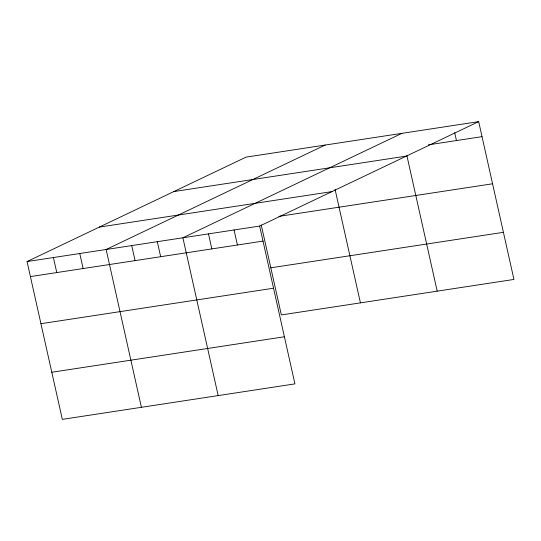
<?xml version="1.0" encoding="UTF-8"?>
<svg xmlns="http://www.w3.org/2000/svg" width="541" height="541" viewBox="0 0 541 541"><rect width="100%" height="100%" fill="white"/><g stroke="black" fill="none" stroke-linecap="round" stroke-linejoin="round"><path stroke-width="0.81" d="M478.677 121.63L259.653 226.07L294.926 383.88L62.323 419.37L27.05 261.56L246.074 157.12L478.677 121.63L513.95 279.44L281.347 314.93L261.229 224.928M325.155 145.049L106.137 249.496L141.411 407.305M401.916 133.343L182.892 237.783L218.172 395.593M428.384 144.839L482.031 136.657M173.796 191.582L406.399 156.099M99.328 227.092L331.931 191.609M278.913 216.373L492.567 183.778M27.05 261.56L259.653 226.07M30.411 276.586L263.014 241.097M270.818 267.809L503.421 232.319M40.94 323.707L273.543 288.218M51.794 372.249L284.397 336.766M454.677 132.653L456.448 140.559M406.906 155.68L437.189 291.153M335.055 189.323L360.434 302.865M234.064 229.972L237.425 245.005M208.481 233.881L211.842 248.907M157.309 241.685L160.663 256.711M131.72 245.587L135.081 260.62M79.77 253.513L83.131 268.546M53.41 257.536L56.771 272.563"/></g></svg>
